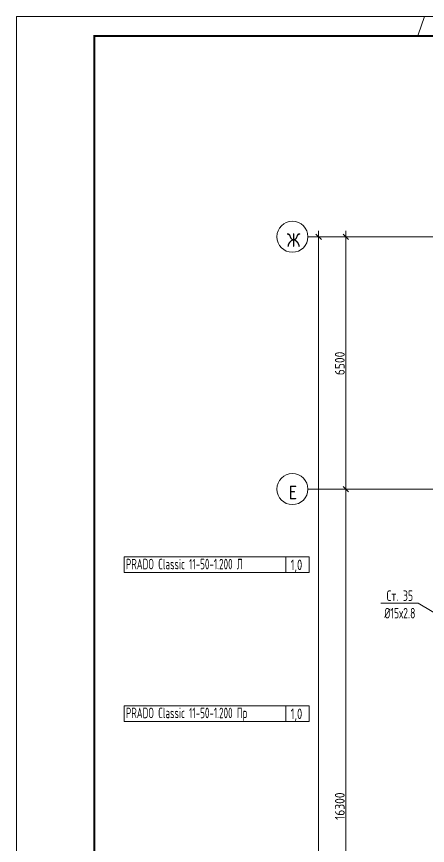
# Model space of a CAD drawing. Header units: millimetres. Extents: x -3929 to 624051, y 52832 to 514950.
# Drawn here: x 153601 to 164176, y 351295 to 372646 of the extents above; entities that cross this region are included whole.
import ezdxf
from ezdxf import colors
from ezdxf.entities.mleader import LeaderData, LeaderLine
from ezdxf.enums import TextEntityAlignment as Align
from ezdxf.math import Vec2, Vec3

# ---------------------------------------------------------------- set-up
doc = ezdxf.new("R2010")
doc.units = ezdxf.units.MM
doc.linetypes.add('ADSK_Линия сетки', pattern=[25, 20, -2.5, 0, -2.5])
for name, color, linetype in [('9_Форматы', 7, 'Continuous'), ('ПРИБОРЫ', 3, 'Continuous'), ('статистика приборов', 252, 'Continuous'), ('стояки', 7, 'Continuous')]:
    doc.layers.add(name, color=color, linetype=linetype)
for name, color, linetype, lineweight in [('ОВ-рамка', 7, 'Continuous', 30), ('ОВ-ТЕКСТ', 7, 'Continuous', 25), ('Оси', 253, 'Continuous', 9), ('Размеры', 7, 'Continuous', 9)]:
    doc.layers.add(name, color=color, linetype=linetype, lineweight=lineweight)
doc.styles.add('GOST Common', font='GOST_Common.ttf', dxfattribs={"width": 0.9, "height": 350})
doc.styles.add('GOST Common_1', font='GOST_Common.ttf', dxfattribs={"width": 0.9, "height": 250})
doc.styles.add('СТИЛЬ', font='simplex.shx', dxfattribs={"width": 0.65})

# ---------------------------------------------------------------- blocks, each defined once
blk = doc.blocks.new('3 этаж')
at = {"color": 253, "linetype": 'ByBlock', "lineweight": 0}
for p, q in [((352185, -43313), (352043, -43172)), ((352885, -43313), (352743, -43172)), ((352743, -49672), (352885, -49813)), ((352885, -49813), (352743, -49672))]:
    blk.add_line(p, q, dxfattribs=at)
at = {"layer": 'Оси', "color": 253, "linetype": 'ADSK_Линия сетки', "lineweight": 0}
for p, q in [((351839, -43242), (418403, -43242)), ((351839, -49742), (418403, -49742))]:
    blk.add_line(p, q, dxfattribs=at)
at = {"layer": 'Оси', "color": 253, "lineweight": 0}
for centre, start, end in [((351439, -43242), 90, 270), ((351439, -43242), 270, 90), ((351439, -49742), 90, 270), ((351439, -49742), 270, 90)]:
    blk.add_arc(centre, 400, start, end, dxfattribs=at)
at = {"layer": 'Размеры', "color": 253, "lineweight": 0}
for p, q in [((352114, -43092), (352114, -86442)), ((352814, -43092), (352814, -49892)), ((352064, -43242), (351964, -43242)), ((352764, -43242), (352664, -43242)), ((352764, -49742), (352664, -49742)), ((352764, -49742), (352664, -49742)), ((352814, -49592), (352814, -66192))]:
    blk.add_line(p, q, dxfattribs=at)
at = {"layer": 'Оси', "color": 253, "lineweight": 0, "style": 'GOST Common', "width": 0.9}
for s, p in [('Ж', (351296, -43502)), ('Е', (351343, -50002))]:
    blk.add_text(s, height=350, dxfattribs=at).set_placement(p)
at = {"layer": 'Размеры', "color": 253, "lineweight": 0, "style": 'GOST Common_1', "width": 0.9}
for s, p in [('6500', (352784, -46807)), ('16300', (352784, -58264))]:
    blk.add_text(s, height=250, rotation=90, dxfattribs=at).set_placement(p)
blk = doc.blocks.new('*U2998')
at = {"layer": '9_Форматы', "color": 7, "linetype": 'Continuous', "lineweight": 9, "ltscale": 100}
blk.add_lwpolyline([(5, -5), (5, 589), (-836, 589), (-836, -5)], close=True, dxfattribs=at)
at = {"layer": '9_Форматы', "color": 7, "linetype": 'Continuous', "lineweight": 15, "ltscale": 100}
blk.add_lwpolyline([(-731, 589), (-732.67, 584.29)], dxfattribs=at)
at = {"layer": '9_Форматы', "color": 7, "linetype": 'Continuous', "lineweight": 9, "ltscale": 100, "const_width": 0.5}
blk.add_lwpolyline([(0, 0), (0, 584), (-816, 584), (-816, 0)], close=True, dxfattribs=at)

msp = doc.modelspace()

# ---------------------------------------------------------------- linework, layer by layer
at = {"layer": 'ПРИБОРЫ', "color": 7, "lineweight": 15}
for p, q in [((156372.975, 358726.155), (161132.595, 358726.155)), ((156372.975, 358726.155), (161132.595, 358726.155)), ((156372.975, 358726.155), (156372.975, 358326.155)), ((160532.595, 358726.155), (160532.595, 358326.155)), ((161132.595, 358726.155), (161132.595, 358326.155)), ((156372.975, 358326.155), (161132.595, 358326.155)), ((156372.975, 354890.863), (161132.595, 354890.863)), ((156372.975, 354890.863), (161132.595, 354890.863)), ((156372.975, 354890.863), (156372.975, 354490.863)), ((160532.595, 354890.863), (160532.595, 354490.863)), ((161132.595, 354890.863), (161132.595, 354490.863)), ((156372.975, 354490.863), (161132.595, 354490.863))]:
    msp.add_line(p, q, dxfattribs=at)

# ---------------------------------------------------------------- block references
at = {"layer": 'ОВ-рамка', "ltscale": 100, "transparency": 33554687, "xscale": 100, "yscale": 100, "zscale": 100}
msp.add_blockref('*U2998', (237201.455, 313745.999), dxfattribs=at)
at = {"layer": 'стояки', "color": 5, "lineweight": 40}
msp.add_blockref('3 этаж', (-190738.98, 410215.433), dxfattribs=at)

# ---------------------------------------------------------------- texts
at = {"layer": 'статистика приборов', "color": 7, "style": 'СТИЛЬ', "width": 0.6}
for s, p in [('PRADO Classic 11-50-1.200 Л      ', (156415.951, 358408.008)), ('PRADO Classic 11-50-1.200 Пр      ', (156415.951, 354572.717))]:
    msp.add_text(s, height=270, dxfattribs=at).set_placement(p)
at = {"layer": 'статистика приборов', "color": 7, "style": 'СТИЛЬ', "width": 0.7}
for p in [(160803.661, 358386.606), (160803.661, 354551.315)]:
    msp.add_text('1,0', height=270, dxfattribs=at).set_placement(p, align=Align.CENTER)

# ---------------------------------------------------------------- leaders
at = {"layer": 'ОВ-ТЕКСТ', "color": 7}
ml = msp.add_multileader_mtext('Standard', dxfattribs=at)
ml.set_content('\\A1;Ст. 35^J%%C15х2.8 ', color=7, style='СТИЛЬ')
ml.set_leader_properties(color=7, lineweight=18)
ml.build(insert=Vec2(0, 0))
ml.multileader.update_dxf_attribs({"text_left_attachment_type": 6, "text_right_attachment_type": 6, "dogleg_length": 0.36, "arrow_head_size": 0.126})
ctx = ml.context
ctx.base_point, ctx.char_height, ctx.arrow_head_size, ctx.landing_gap_size, ctx.plane_origin = Vec3(162998.27, 357538.844), 270, 0.126, 0.063, Vec3(169411.114, 352706.558)
ctx.left_attachment, ctx.right_attachment, ctx.text_align_type = 6, 6, 1
notes = []
notes.append((ctx, [(1, (1, 1, 0), (163934.648, 357538.844), (-1, 0), 0.252, [(0, [(165386.675, 356509.344), (165386.675, 356659.344)], 0, [])])]))
ctx.mtext.insert, ctx.mtext.width, ctx.mtext.alignment, ctx.mtext.flow_direction = Vec3(163466.333, 357862.844), 1404.14984, 2, 5
for ctx, leaders in notes:
    for number, flags, end, landing, length, lines in leaders:
        leader = LeaderData()
        leader.index, (leader.has_last_leader_line, leader.has_dogleg_vector, leader.attachment_direction) = number, flags
        leader.last_leader_point, leader.dogleg_vector, leader.dogleg_length = Vec3(end), Vec3(landing), length
        for number, points, colour, breaks in lines:
            line = LeaderLine()
            line.index, line.vertices, line.color, line.breaks = number, Vec3.list(points), colors.encode_raw_color(colour), breaks
            leader.lines.append(line)
        ctx.leaders.append(leader)

doc.saveas('drawing.dxf')
